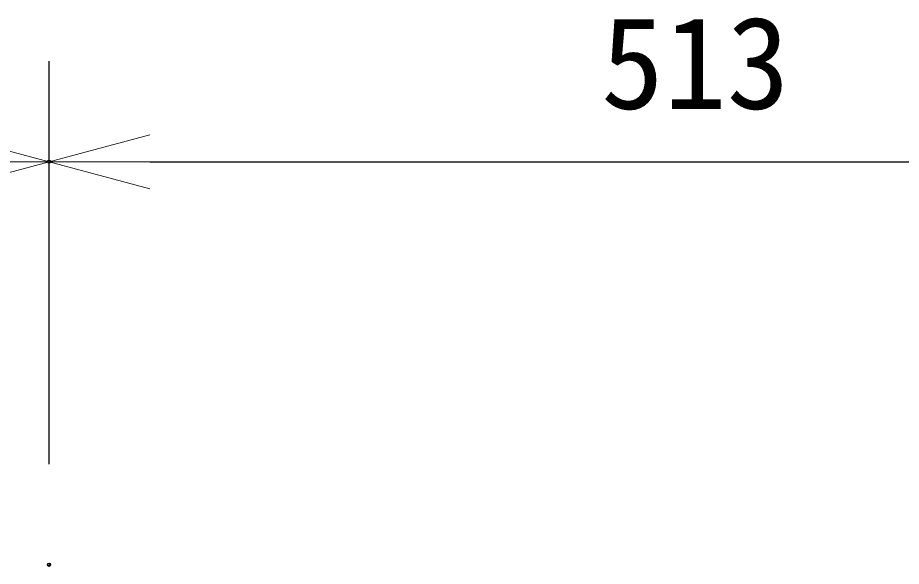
# Model space of a CAD drawing. Units: millimetres, scale not verified. Extents: x -63 to 62, y -56 to 57.
# Drawn here: x 18.14 to 35.67, y 23.07 to 33.96 of the extents above; entities that cross this region are included whole.
import ezdxf
from ezdxf.enums import TextEntityAlignment as Align

# ---------------------------------------------------------------- set-up
doc = ezdxf.new("R2010")
doc.units = ezdxf.units.MM
doc.header["$LTSCALE"] = 0.125
doc.header["$PDMODE"] = 32
doc.header["$PDSIZE"] = 0.0625
doc.layers.add('0-0_0', color=1, linetype='Continuous', lineweight=18)
doc.layers.add('0-2_DEFPOINTS', color=7, linetype='Continuous')
doc.layers.add('0-6_SUNPO', color=7, linetype='Continuous')
doc.styles.add('ＭＳ ゴシック', font='')
doc.styles.get('ＭＳ ゴシック').set_extended_font_data('MS Gothic')

# ---------------------------------------------------------------- blocks, each defined once
blk = doc.blocks.new('_OPEN30')
at = {"layer": '0-0_0', "color": 7}
blk.add_line((0, 0), (-1, 0), dxfattribs=at)
blk.add_lwpolyline([(-1, 0.26795), (0, 0), (-1, -0.26795)], dxfattribs=at)
blk = doc.blocks.new('D9')
at = {"layer": '0-2_DEFPOINTS'}
for p in [(14.9743, 22.8995), (5.5243, 14.8995), (14.9743, 14.8995)]:
    blk.add_point(p, dxfattribs=at)
at = {"layer": '0-6_SUNPO'}
for p, q in [((5.5243, 16.8995), (5.5243, 24.8995)), ((14.9743, 16.8995), (14.9743, 24.8995)), ((7.5243, 22.8995), (12.9743, 22.8995))]:
    blk.add_line(p, q, dxfattribs=at)
at = {"layer": '0-6_SUNPO', "xscale": 2, "yscale": 2, "rotation": 180}
blk.add_blockref('_OPEN30', (5.5243, 22.8995), dxfattribs=at)
at = {"layer": '0-6_SUNPO', "xscale": 2, "yscale": 2}
blk.add_blockref('_OPEN30', (14.9743, 22.8995), dxfattribs=at)
at = {"layer": '0-6_SUNPO', "style": 'ＭＳ ゴシック'}
blk.add_text('189', height=1.833, dxfattribs=at).set_placement((8.3743, 23.3995), align=Align.BOTTOM_LEFT)
blk = doc.blocks.new('D6')
at = {"layer": '0-2_DEFPOINTS'}
blk.add_point((14.9743, 14.8995), dxfattribs=at)
at = {"layer": '0-6_SUNPO'}
for p, q in [((14.9743, 16.8995), (14.9743, 24.8995)), ((16.9743, 22.8995), (38.6243, 22.8995))]:
    blk.add_line(p, q, dxfattribs=at)
at = {"layer": '0-6_SUNPO', "xscale": 2, "yscale": 2, "rotation": 180}
blk.add_blockref('_OPEN30', (14.9743, 22.8995), dxfattribs=at)
at = {"layer": '0-6_SUNPO', "style": 'ＭＳ ゴシック'}
blk.add_text('513', height=1.833, dxfattribs=at).set_placement((25.9243, 23.3995), align=Align.BOTTOM_LEFT)

msp = doc.modelspace()

# ---------------------------------------------------------------- block references
at = {"layer": '0-6_SUNPO'}
for name in ['D9', 'D6']:
    msp.add_blockref(name, (3.7911, 8.2047), dxfattribs=at)

doc.saveas('drawing.dxf')
